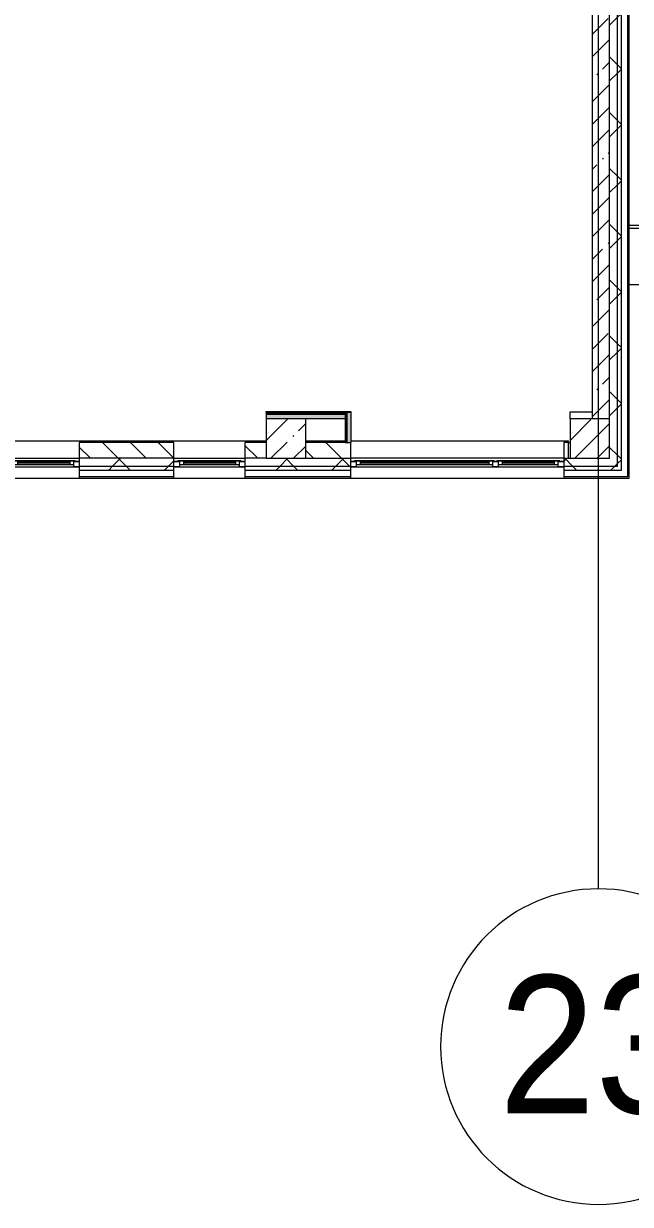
# Model space of a CAD drawing. Header units: millimetres. Extents: x -3456 to 185767, y -8553 to 29000.
# Drawn here: x 136032 to 143721, y -5906 to 9060 of the extents above; entities that cross this region are included whole.
import ezdxf

# ---------------------------------------------------------------- set-up
doc = ezdxf.new("R2010")
doc.units = ezdxf.units.MM
for name, color, linetype, lineweight, true_color in [('A-FLOR-2', 7, 'Continuous', 5, 0xaaaaaa), ('I-WALL-1', 7, 'Continuous', 5, 0xe7e7e7), ('I-WALL-2', 7, 'Continuous', 9, 0xe7e7e7)]:
    doc.layers.add(name, color=color, linetype=linetype, lineweight=lineweight, true_color=true_color)
for name, color, linetype, lineweight in [('A-GENM', 7, 'Continuous', 5), ('A-GLAZ-2', 7, 'Continuous', 5), ('A-WALL', 7, 'Continuous', 9), ('A-WALL-3', 7, 'Continuous', 5), ('I-WALL-3', 7, 'Continuous', 5), ('S-COLS-2', 7, 'Continuous', 5), ('Оси', 7, 'Continuous', 9), ('Оси-1', 7, 'Continuous', 20)]:
    doc.layers.add(name, color=color, linetype=linetype, lineweight=lineweight)
doc.styles.add('Arial_1', font='arial.ttf', dxfattribs={"width": 0.9, "height": 1750})
pattern_1 = [(45, (58756.86, 0), (-353.5534, 353.5534), []), (135, (58756.86, 0), (-353.5534, -353.5534), [])]
pattern_2 = [(135, (58756.86, 0), (-176.7767, -176.7767), [])]
pattern_3 = [(45, (58756.86, 0), (-530.33, 530.33), []), (135, (58756.86, 0), (-530.33, -530.33), [])]

# ---------------------------------------------------------------- blocks, each defined once
blk = doc.blocks.new('BSC_Колонна _Прямоугольная - 500х500-V91-2_6_1_птичка')
at = {"layer": 'S-COLS-2'}
h = blk.add_hatch(dxfattribs=at)
h.set_pattern_fill('FP_116', color=256, style=0, pattern_type=2)
h.set_pattern_definition([(45, (-80600, -3800), (-285.1231, 285.1231), []), (45, (-80314.88, -3800), (-285.1231, 285.1231), [504.031, -100.806, 16.764, -84.042])])
h.paths.add_polyline_path([(-123, -250), (250, -250), (250, 250), (-250, 250), (-250, -250)])
for p, q in [((250, 250), (-250, 250)), ((-250, 250), (-250, -250)), ((250, -250), (250, 250)), ((-250, -250), (250, -250))]:
    blk.add_line(p, q, dxfattribs=at)
blk = doc.blocks.new('120_Окно_СКБ_2Ст - 120_Окно_СКБ_2Ст 2700х2500 _мал створка слева_-22808065-2_6_1_птичка')
at = {"layer": 'A-GLAZ-2'}
for p, q in [((-1350, -75), (-1350, -5)), ((-1350, -5), (-1280, -5)), ((1350, -5), (-1350, -5)), ((-1280, -75), (-1350, -75)), ((-1350, -75), (-1300, -75)), ((-1280, -75), (-1300, -75)), ((-1300, -75), (-1300, -85)), ((-1300, -85), (-500, -85)), ((-500, -85), (-1300, -85)), ((-1280, -5), (-1280, -75)), ((-520, -35), (-1280, -35)), ((-1280, -35), (-1280, -75)), ((-1230, -85), (-1230, -35)), ((-1230, -55), (-570, -55)), ((-570, -65), (-1230, -65)), ((-570, -85), (-570, -35)), ((-520, -75), (-520, -5)), ((-520, -5), (-450, -5)), ((-520, -75), (-520, -35)), ((-450, -75), (-520, -75)), ((-500, -75), (-520, -75)), ((-500, -75), (-470, -75)), ((-500, -85), (-500, -75)), ((-450, -75), (-470, -75)), ((-470, -75), (-470, -85)), ((-470, -85), (1300, -85)), ((1300, -85), (-470, -85)), ((-450, -5), (-450, -75)), ((1280, -35), (-450, -35)), ((-450, -35), (-450, -75)), ((-400, -85), (-400, -35)), ((-400, -55), (1230, -55)), ((1230, -65), (-400, -65)), ((1230, -85), (1230, -35)), ((1280, -75), (1280, -5)), ((1280, -5), (1350, -5)), ((1280, -75), (1280, -35)), ((1350, -75), (1280, -75)), ((1300, -75), (1280, -75)), ((1300, -75), (1350, -75)), ((1300, -85), (1300, -75)), ((1350, -5), (1350, -75))]:
    blk.add_line(p, q, dxfattribs=at)
blk = doc.blocks.new('120_Окно_СКБ_1Ст - 120_Окно_СКБ_1Ст 900х2500_h_-19906150-2_6_1_птичка')
at = {"layer": 'A-GLAZ-2'}
for p, q in [((-450, -75), (-450, -5)), ((-450, -5), (-380, -5)), ((450, -5), (-450, -5)), ((-380, -75), (-450, -75)), ((-450, -75), (-400, -75)), ((-380, -75), (-400, -75)), ((-400, -75), (-400, -85)), ((-400, -85), (400, -85)), ((400, -85), (-400, -85)), ((-380, -5), (-380, -75)), ((380, -35), (-380, -35)), ((-380, -35), (-380, -75)), ((-330, -85), (-330, -35)), ((-330, -55), (330, -55)), ((330, -65), (-330, -65)), ((330, -85), (330, -35)), ((380, -75), (380, -5)), ((380, -5), (450, -5)), ((380, -75), (380, -35)), ((450, -75), (380, -75)), ((400, -75), (380, -75)), ((400, -75), (450, -75)), ((400, -85), (400, -75)), ((450, -5), (450, -75))]:
    blk.add_line(p, q, dxfattribs=at)
blk = doc.blocks.new('парапет9 - парапет-22867712-2_6_1_птичка')
at = {"layer": 'A-GENM'}
for p, q in [((89202, 8002), (84950, 8002)), ((89202, 7964), (84950, 7964)), ((84950, 7255), (89202, 7255))]:
    blk.add_line(p, q, dxfattribs=at)
blk = doc.blocks.new('BSC_Колонна _Прямоугольная - 500х500-V199-2_6_1_птичка')
at = {"layer": 'S-COLS-2'}
h = blk.add_hatch(dxfattribs=at)
h.set_pattern_fill('FP_213', color=256, style=0, pattern_type=2)
h.set_pattern_definition([(45, (-84450, -3800), (-285.1231, 285.1231), []), (45, (-84164.88, -3800), (-285.1231, 285.1231), [504.031, -100.806, 16.764, -84.042])])
h.paths.add_polyline_path([(-250, -250), (250, -250), (250, 250), (-250, 250), (-250, -98)])
for p, q in [((250, 250), (-250, 250)), ((-250, 250), (-250, -250)), ((250, -250), (250, 250)), ((-250, -250), (250, -250))]:
    blk.add_line(p, q, dxfattribs=at)
blk = doc.blocks.new('Ось сетки - D8-29747960-2_6_1_птичка')
at = {"layer": 'Оси-1'}
for start, end in [(360, 180), (180, 360)]:
    blk.add_arc((0, 0), 4, start, end, dxfattribs=at)

msp = doc.modelspace()

# ---------------------------------------------------------------- hatches: boundary and pattern name
at = {"layer": 'A-WALL-3'}
h = msp.add_hatch(dxfattribs=at)
h.set_pattern_fill('FP_120', color=256, style=0, pattern_type=2)
h.set_pattern_definition(pattern_1)
h.paths.add_polyline_path([(143556.9, 3450), (143556.9, 10250), (143456.9, 10250), (143456.9, 3450)])
h = msp.add_hatch(dxfattribs=at)
h.set_pattern_fill('FP_120', color=256, style=0, pattern_type=2)
h.set_pattern_definition(pattern_1)
h.paths.add_polyline_path([(143606.9, 3400), (143606.9, 10250), (143556.9, 10250), (143556.9, 3400)])
h = msp.add_hatch(dxfattribs=at)
h.set_pattern_fill('FP_130', color=256, style=0, pattern_type=2)
h.set_pattern_definition(pattern_2)
h.paths.add_polyline_path([(136736.9, 3550), (137936.9, 3550), (137936.9, 3750), (136736.9, 3750)])
h.paths.add_polyline_path([(135836.9, 3550), (135836.9, 3750), (134736.9, 3750), (134736.9, 3550), (135523.4, 3550)])
h.paths.add_polyline_path([(138836.9, 3550), (139106.9, 3550), (139106.9, 3750), (138836.9, 3750), (138836.9, 3702.2)])
h = msp.add_hatch(dxfattribs=at)
h.set_pattern_fill('FP_130', color=256, style=0, pattern_type=2)
h.set_pattern_definition(pattern_2)
h.paths.add_polyline_path([(140160.9, 3550), (140176.9, 3550), (140176.9, 3750), (139606.9, 3750), (139606.9, 3550)])
h.paths.add_polyline_path([(142936.9, 3550), (142936.9, 3750), (142876.9, 3750), (142876.9, 3550)])
h = msp.add_hatch(dxfattribs=at)
h.set_pattern_fill('FP_120', color=256, style=0, pattern_type=2)
h.set_pattern_definition(pattern_1)
h.paths.add_polyline_path([(134456.9, 3450), (135836.9, 3450), (135836.9, 3550), (134456.9, 3550)])
h.paths.add_polyline_path([(143456.9, 3450), (143456.9, 3550), (142876.9, 3550), (142876.9, 3450), (143407.2, 3450)])
h.paths.add_polyline_path([(136736.9, 3450), (137936.9, 3450), (137936.9, 3550), (136736.9, 3550)])
h.paths.add_polyline_path([(140176.9, 3450), (140176.9, 3550), (138836.9, 3550), (138836.9, 3450), (140160.9, 3450)])
h = msp.add_hatch(dxfattribs=at)
h.set_pattern_fill('FP_120', color=256, style=0, pattern_type=2)
h.set_pattern_definition(pattern_1)
h.paths.add_polyline_path([(143556.9, 3400), (143556.9, 3450), (142876.9, 3450), (142876.9, 3400), (143456.9, 3400)])
h.paths.add_polyline_path([(135523.4, 3400), (135836.9, 3400), (135836.9, 3450), (134456.9, 3450), (134456.9, 3400), (134595.9, 3400)])
h.paths.add_polyline_path([(136736.9, 3400), (137936.9, 3400), (137936.9, 3450), (136736.9, 3450)])
h.paths.add_polyline_path([(140160.9, 3400), (140176.9, 3400), (140176.9, 3450), (138836.9, 3450), (138836.9, 3400), (139233.4, 3400)])
at = {"layer": 'I-WALL-1'}
msp.add_hatch(color=256, dxfattribs=at).paths.add_polyline_path([(140106.9, 4055), (140106.9, 4105), (139106.9, 4105), (139106.9, 4055), (139233.4, 4055)])
at = {"layer": 'I-WALL-2'}
msp.add_hatch(color=256, dxfattribs=at).paths.add_polyline_path([(140160.9, 3750), (140181.9, 3750), (140181.9, 4130), (140131.9, 4130), (140131.9, 3750)])
at = {"layer": 'I-WALL-3'}
h = msp.add_hatch(dxfattribs=at)
h.set_pattern_fill('FP_128', color=256, style=0, pattern_type=2)
h.set_pattern_definition([(45, (58756.86, 0), (-285.1231, 285.1231), []), (45, (59042, 0), (-285.1231, 285.1231), [504.031, -100.806, 16.764, -84.042])])
h.paths.add_polyline_path([(143456.9, 4050), (143456.9, 10900), (143236.9, 10900), (143236.9, 4050)])
h.paths.add_polyline_path([(143236.9, 11550), (143456.9, 11550), (143456.9, 15150), (143236.9, 15150), (143236.9, 12200)])
h = msp.add_hatch(dxfattribs=at)
h.set_pattern_fill('FP_224', color=256, style=0, pattern_type=2)
h.set_pattern_definition(pattern_3)
h.paths.add_polyline_path([(140119.4, 4117.5), (140131.9, 4117.5), (140131.9, 4130), (139106.9, 4130), (139106.9, 4117.5), (139233.4, 4117.5)])
h = msp.add_hatch(dxfattribs=at)
h.set_pattern_fill('FP_224', color=256, style=0, pattern_type=2)
h.set_pattern_definition(pattern_3)
h.paths.add_polyline_path([(140106.9, 4105), (140119.4, 4105), (140119.4, 4117.5), (139106.9, 4117.5), (139106.9, 4105), (139233.4, 4105)])
h = msp.add_hatch(dxfattribs=at)
h.set_pattern_fill('FP_224', color=256, style=0, pattern_type=2)
h.set_pattern_definition(pattern_3)
h.paths.add_polyline_path([(140106.9, 3750), (140119.4, 3750), (140119.4, 4105), (140106.9, 4105), (140106.9, 4055)])
h = msp.add_hatch(dxfattribs=at)
h.set_pattern_fill('FP_224', color=256, style=0, pattern_type=2)
h.set_pattern_definition(pattern_3)
h.paths.add_polyline_path([(140119.4, 3750), (140131.9, 3750), (140131.9, 4117.5), (140119.4, 4117.5), (140119.4, 4055)])

# ---------------------------------------------------------------- linework, layer by layer
at = {"layer": 'A-FLOR-2'}
for p, q in [((139106.9, 4130), (139106.9, 4145)), ((139106.9, 4145), (140176.9, 4145)), ((140176.9, 4145), (140176.9, 4130)), ((142956.9, 4050), (142956.9, 4140)), ((142956.9, 4140), (143236.9, 4140)), ((142936.9, 3750), (142956.9, 3750))]:
    msp.add_line(p, q, dxfattribs=at)
at = {"layer": 'A-WALL'}
for p, q in [((143556.9, 3450), (143556.9, 10250)), ((143606.9, 3400), (143606.9, 10250)), ((143686.9, 3320), (143686.9, 10250)), ((140119.4, 4117.5), (139106.9, 4117.5)), ((140106.9, 4105), (139106.9, 4105)), ((140106.9, 4105), (140106.9, 4055)), ((140119.4, 3750), (140119.4, 4117.5)), ((140131.9, 3750), (140131.9, 4130)), ((137936.9, 3550), (136736.9, 3550)), ((136736.9, 3450), (137936.9, 3450)), ((139106.9, 3550), (138836.9, 3550)), ((138836.9, 3450), (140176.9, 3450)), ((139606.9, 3550), (140176.9, 3550)), ((142876.9, 3550), (142936.9, 3550)), ((142876.9, 3450), (143556.9, 3450)), ((136736.9, 3400), (137936.9, 3400)), ((136736.9, 3320), (137936.9, 3320)), ((138836.9, 3400), (140176.9, 3400)), ((138836.9, 3320), (140176.9, 3320)), ((142876.9, 3400), (143606.9, 3400)), ((142876.9, 3320), (143686.9, 3320))]:
    msp.add_line(p, q, dxfattribs=at)
at = {"layer": 'A-WALL-3'}
for p, q in [((143706.9, 3300), (143706.9, 10400)), ((143456.9, 4050), (143456.9, 4050)), ((136736.9, 3750), (136736.9, 3300)), ((137936.9, 3750), (136736.9, 3750)), ((137936.9, 3300), (137936.9, 3750)), ((138836.9, 3750), (138836.9, 3300)), ((139106.9, 3750), (138836.9, 3750)), ((140106.9, 3750), (139606.9, 3750)), ((140176.9, 3300), (140176.9, 3750)), ((142876.9, 3750), (142876.9, 3300)), ((142936.9, 3750), (142876.9, 3750)), ((142936.9, 3550), (142936.9, 3750)), ((135836.9, 3550), (136736.9, 3550)), ((137936.9, 3550), (138836.9, 3550)), ((142936.9, 3550), (142956.9, 3550)), ((134614.9, 3300), (143706.9, 3300))]:
    msp.add_line(p, q, dxfattribs=at)
at = {"layer": 'I-WALL-3'}
for p, q in [((143236.9, 10900), (143236.9, 4050)), ((143456.9, 4050), (143456.9, 10900)), ((140181.9, 4130), (139106.9, 4130)), ((139106.9, 4130), (139106.9, 4055)), ((139106.9, 4055), (140106.9, 4055)), ((140106.9, 4055), (140106.9, 3750)), ((140181.9, 3750), (140181.9, 4130)), ((135010.4, 3770), (139106.9, 3770)), ((139606.9, 3770), (140106.9, 3770)), ((140106.9, 3750), (140181.9, 3750)), ((140181.9, 3770), (142936.9, 3770)), ((142936.9, 3750), (142936.9, 3770)), ((142876.9, 3550), (140176.9, 3550))]:
    msp.add_line(p, q, dxfattribs=at)
at = {"layer": 'Оси'}
msp.add_line((143316.9, -1906.3), (143316.9, 9979), dxfattribs=at)

# ---------------------------------------------------------------- block references
at = {"layer": 'A-GENM'}
msp.add_blockref('парапет9 - парапет-22867712-2_6_1_птичка', (58756.9, -1500), dxfattribs=at)
at = {"layer": 'A-GLAZ-2', "rotation": 180}
for name, p in [('120_Окно_СКБ_1Ст - 120_Окно_СКБ_1Ст 900х2500_h_-19906150-2_6_1_птичка', (136286.9, 3435)), ('120_Окно_СКБ_1Ст - 120_Окно_СКБ_1Ст 900х2500_h_-19906150-2_6_1_птичка', (138386.9, 3435)), ('120_Окно_СКБ_2Ст - 120_Окно_СКБ_2Ст 2700х2500 _мал створка слева_-22808065-2_6_1_птичка', (141526.9, 3435))]:
    msp.add_blockref(name, p, dxfattribs=at)
at = {"layer": 'S-COLS-2'}
for name, p in [('BSC_Колонна _Прямоугольная - 500х500-V91-2_6_1_птичка', (139356.9, 3800)), ('BSC_Колонна _Прямоугольная - 500х500-V199-2_6_1_птичка', (143206.9, 3800))]:
    msp.add_blockref(name, p, dxfattribs=at)
at = {"layer": 'Оси-1', "xscale": 499.9999999999995, "yscale": 499.9999999999995, "zscale": 499.9999999999995}
msp.add_blockref('Ось сетки - D8-29747960-2_6_1_птичка', (143316.9, -3906.3), dxfattribs=at)

# ---------------------------------------------------------------- texts
at = {"layer": 'Оси', "insert": (142053.8, -3003), "char_height": 1750, "width": 3030.379, "attachment_point": 1, "style": 'Arial_1'}
msp.add_mtext('23', dxfattribs=at)

doc.saveas('drawing.dxf')
